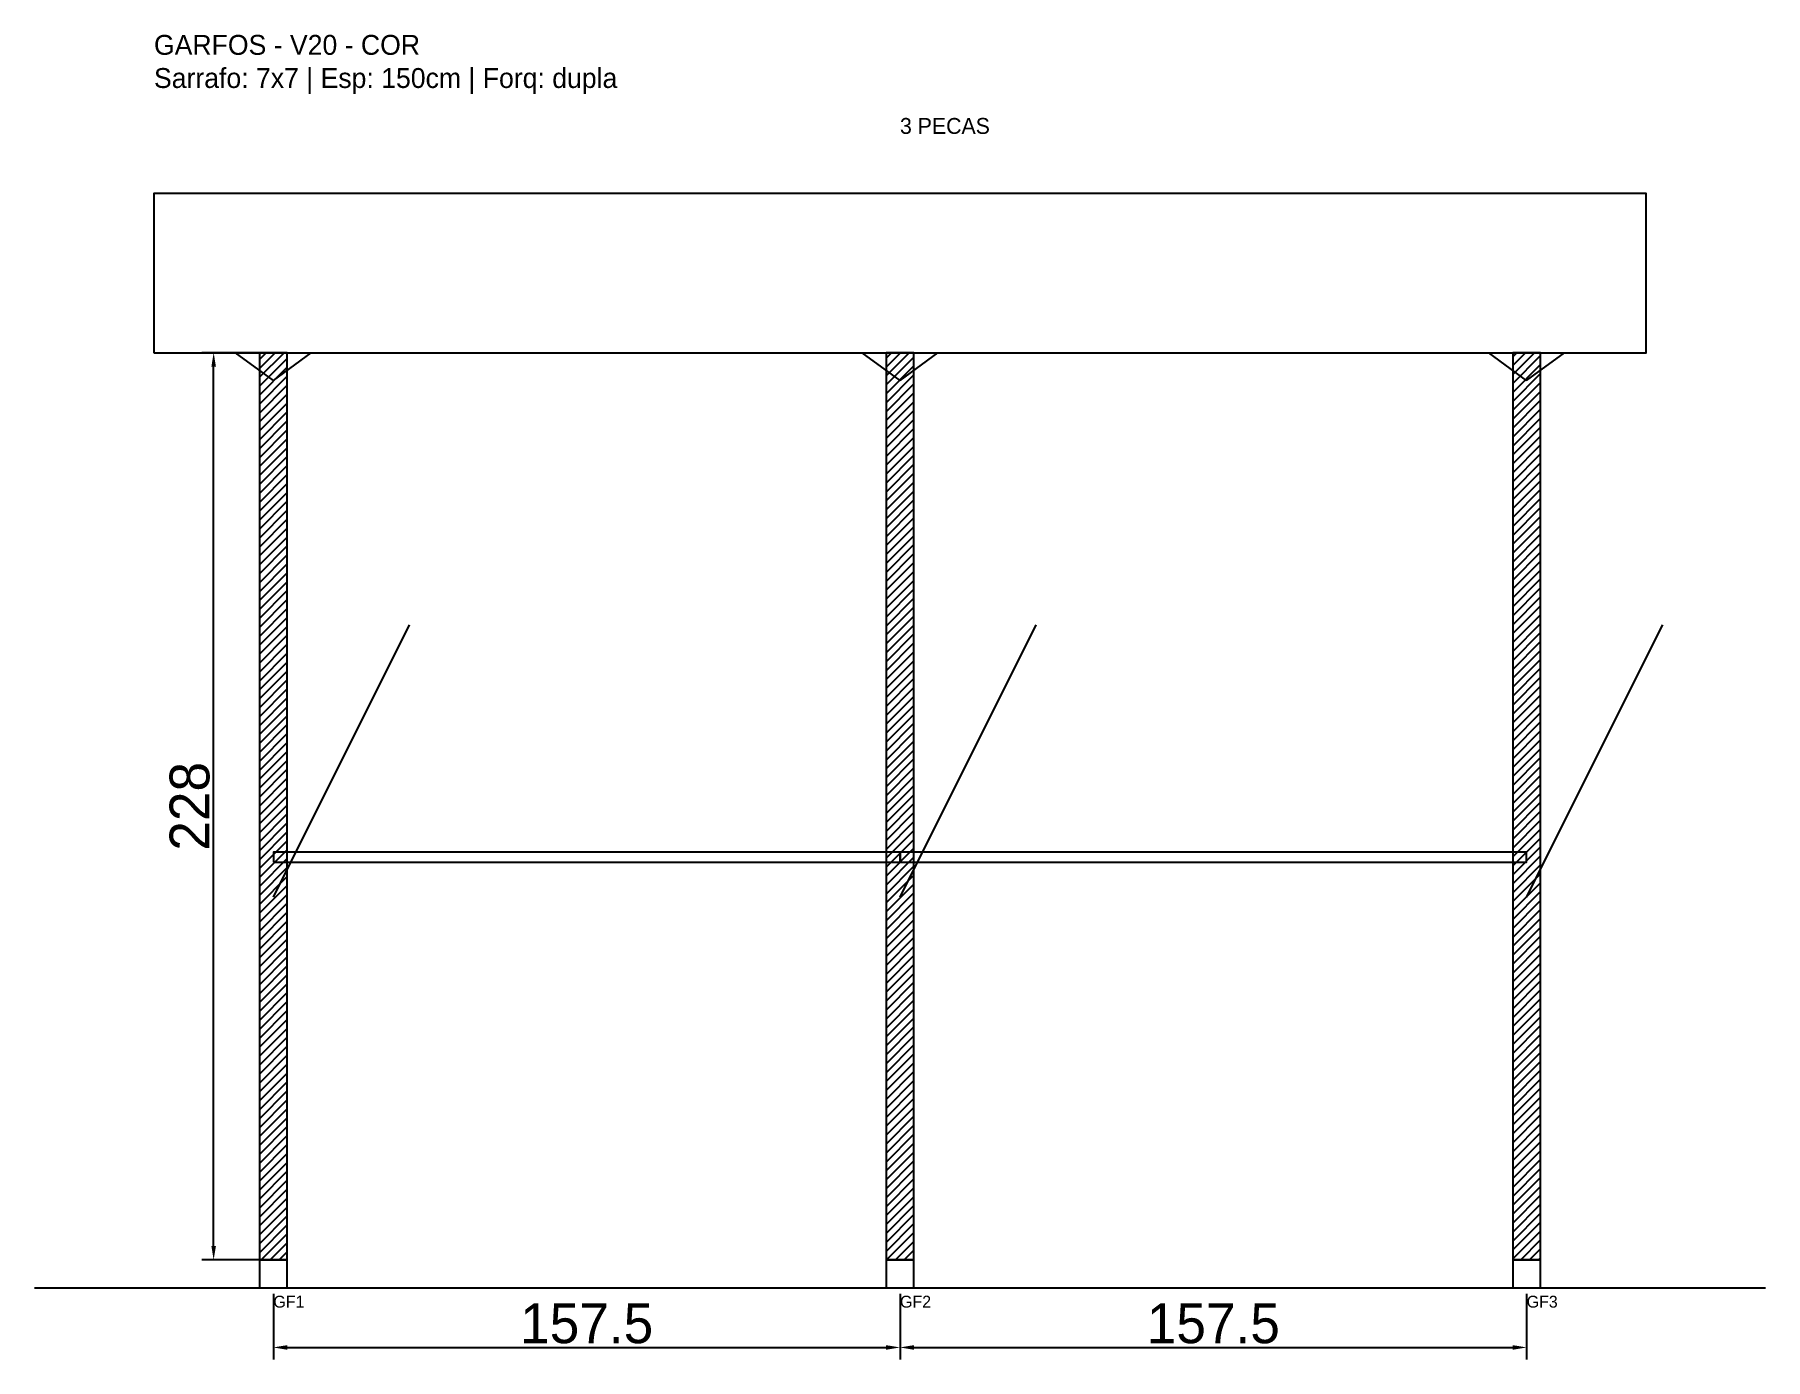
# Model space of a CAD drawing. Header units: metres. Extents: x -30 to 405, y -25 to 308.
import ezdxf

# ---------------------------------------------------------------- set-up
doc = ezdxf.new("R2010")
doc.units = ezdxf.units.M
for name, color, linetype in [('BARRA_ANCORAGEM', 1, 'Continuous'), ('COTA', 241, 'Continuous'), ('GARFOS OK', 3, 'Continuous'), ('NOME DA VIGA', 6, 'Continuous'), ('SARR_7x7', 40, 'Continuous'), ('TIRAS REESCORAMENTO', 252, 'Continuous'), ('VIGAS', 3, 'Continuous')]:
    doc.layers.add(name, color=color, linetype=linetype)
doc.dimstyles.new('EZ DXF', dxfattribs={"dimtxt": 10, "dimasz": 3.5, "dimexe": 3, "dimexo": 1.5, "dimgap": 1, "dimtad": 1, "dimdec": 1, "dimdsep": 46, "dimcen": 2.5, "dimazin": 3, "dimtfac": 1, "dimtmove": 0, "dimatfit": 3})

msp = doc.modelspace()

# ---------------------------------------------------------------- hatches: boundary and pattern name
at = {"layer": 'COTA'}
h = msp.add_hatch(dxfattribs=at)
h.set_pattern_fill('ANSI31', scale=0.5)
h.paths.add_polyline_path([(26.5, 0), (33.5, 0), (33.5, 228), (26.5, 228)])
h = msp.add_hatch(dxfattribs=at)
h.set_pattern_fill('ANSI31', scale=0.5)
h.paths.add_polyline_path([(184, 0), (191, 0), (191, 228), (184, 228)])
h = msp.add_hatch(dxfattribs=at)
h.set_pattern_fill('ANSI31', scale=0.5)
h.paths.add_polyline_path([(341.5, 0), (348.5, 0), (348.5, 228), (341.5, 228)])

# ---------------------------------------------------------------- linework, layer by layer
at = {"layer": 'BARRA_ANCORAGEM'}
for p, q in [((30, 91.2), (64.2, 159.6)), ((187.5, 91.2), (221.7, 159.6)), ((345, 91.2), (379.2, 159.6))]:
    msp.add_line(p, q, dxfattribs=at)
at = {"layer": 'GARFOS OK'}
for p, q in [((30, 221), (20.5, 228)), ((20.5, 228), (39.5, 228)), ((30, 221), (39.5, 228)), ((187.5, 221), (178, 228)), ((178, 228), (197, 228)), ((187.5, 221), (197, 228)), ((345, 221), (335.5, 228)), ((335.5, 228), (354.5, 228)), ((345, 221), (354.5, 228))]:
    msp.add_line(p, q, dxfattribs=at)
at = {"layer": 'GARFOS OK', "linetype": 'CONTINUOUS'}
msp.add_line((-30, -7), (405, -7), dxfattribs=at)
at = {"layer": 'GARFOS OK'}
for points in [[(26.5, 0), (33.5, 0), (33.5, 228), (26.5, 228), (26.5, 0)], [(184, 0), (191, 0), (191, 228), (184, 228), (184, 0)], [(341.5, 0), (348.5, 0), (348.5, 228), (341.5, 228), (341.5, 0)]]:
    msp.add_lwpolyline(points, dxfattribs=at)
at = {"layer": 'SARR_7x7'}
for points in [[(26.5, -7), (33.5, -7), (33.5, 0), (26.5, 0), (26.5, -7)], [(184, -7), (191, -7), (191, 0), (184, 0), (184, -7)], [(341.5, -7), (348.5, -7), (348.5, 0), (341.5, 0), (341.5, -7)]]:
    msp.add_lwpolyline(points, dxfattribs=at)
at = {"layer": 'TIRAS REESCORAMENTO'}
for points in [[(30, 100), (187.5, 100), (187.5, 102.5), (30, 102.5), (30, 100)], [(187.5, 100), (345, 100), (345, 102.5), (187.5, 102.5), (187.5, 100)]]:
    msp.add_lwpolyline(points, dxfattribs=at)
at = {"layer": 'VIGAS'}
msp.add_lwpolyline([(0, 228), (375, 228), (375, 268), (0, 268), (0, 228)], dxfattribs=at)

# ---------------------------------------------------------------- texts
at = {"layer": 'NOME DA VIGA'}
for s, height, p in [('3 PECAS', 4, (187.5, 283)), ('GF1', 3, (30, -12)), ('GF2', 3, (187.5, -12)), ('GF3', 3, (345, -12))]:
    msp.add_text(s, height=height, dxfattribs=at).set_placement(p)
at = {"layer": 'NOME DA VIGA', "insert": (0, 293), "char_height": 5, "attachment_point": 7}
msp.add_mtext('GARFOS - V20 - COR\\PSarrafo: 7x7 | Esp: 150cm | Forq: dupla', dxfattribs=at)

# ---------------------------------------------------------------- dimensions: what is measured, and where the dimension line sits
at = {"layer": 'COTA'}
msp.add_linear_dim(base=(15, 0), p1=(30, 0), p2=(30, 228), angle=90, dimstyle='EZ DXF', dxfattribs=at).render()
for base, p1, p2 in [((30, -22), (30, -7), (187.5, -7)), ((187.5, -22), (187.5, -7), (345, -7))]:
    msp.add_linear_dim(base=base, p1=p1, p2=p2, dimstyle='EZ DXF', dxfattribs=at).render()

doc.saveas('drawing.dxf')
